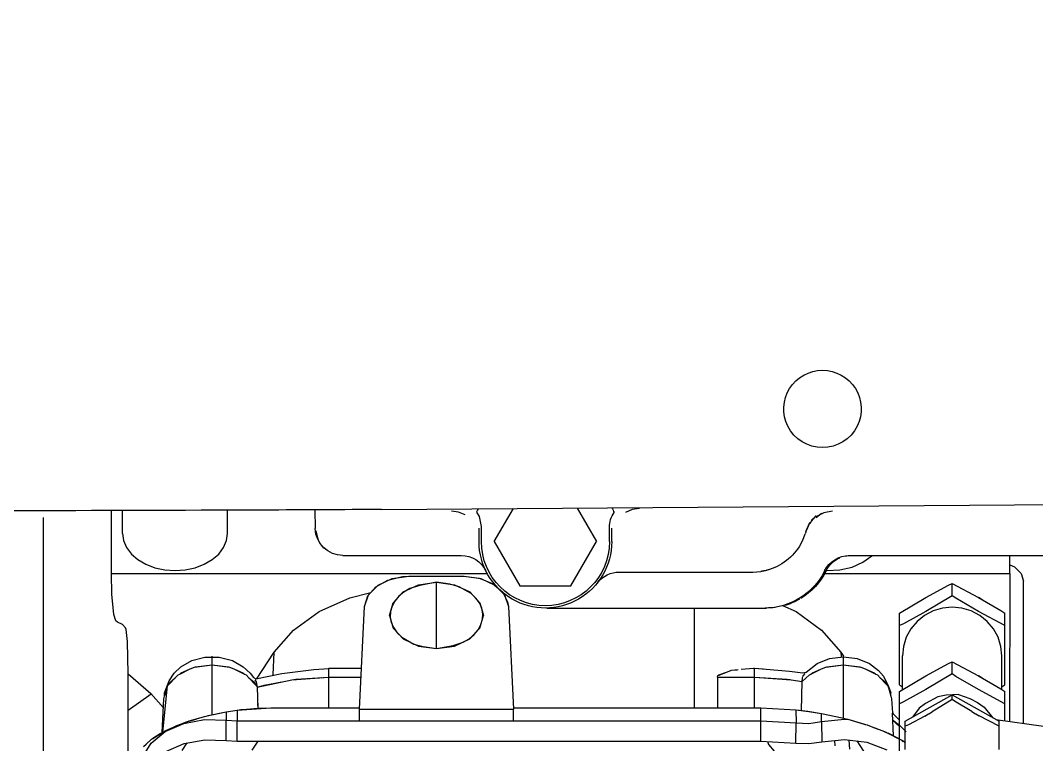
# Model space of a CAD drawing. Header units: millimetres. Extents: x 1084702 to 1166801, y 36632 to 124519.
# Drawn here: x 1102435.8 to 1102619.7, y 45219.1 to 45350.1 of the extents above; entities that cross this region are included whole.
import ezdxf

# ---------------------------------------------------------------- set-up
doc = ezdxf.new("R2010")
doc.units = ezdxf.units.MM
doc.header["$LTSCALE"] = 250
doc.layers.get('0').update_dxf_attribs({"color": 255})
doc.layers.add('%posline', color=240, linetype='Continuous')
doc.layers.add('%symbol', color=1, linetype='Continuous')
doc.styles.add('ROMANS', font='ROMANS.shx', dxfattribs={"height": 100})
doc.dimstyles.new('dott', dxfattribs={"dimscale": 100, "dimtxt": 150, "dimasz": 0.01, "dimexe": 0.5, "dimexo": 1, "dimgap": 1, "dimtad": 1, "dimdsep": 46, "dimtxsty": 'ROMANS', "dimcen": 1.5, "dimclrd": 1, "dimclre": 1, "dimclrt": 2, "dimazin": 2, "dimtfac": 1, "dimtmove": 2, "dimatfit": 3, "dimldrblk": 'DOT', "dimfxl": 1, "dimtvp": 100, "dimtolj": 1, "dimarcsym": 0})

# ---------------------------------------------------------------- blocks, each defined once
blk = doc.blocks.new('_Dot')
at = {"color": 0, "linetype": 'ByBlock', "lineweight": -2}
blk.add_line((-0.5, 0), (-1, 0), dxfattribs=at)
at = {"color": 0, "linetype": 'ByBlock', "const_width": 0.5}
blk.add_lwpolyline([(-0.25, 0, 1), (0.25, 0, 1)], format="xyb", close=True, dxfattribs=at)
blk = doc.blocks.new('GENERATOR-BORDE')
for p, q in [((-2401.39, 364.6), (-2401.39, 283.14)), ((-2386.11, 327.65), (-2386.11, 318.01)), ((-2246.52, 327.55), (-2246.52, 322.32)), ((-2383.49, 326.48), (-2381.93, 323.94)), ((-2383.49, 326.48), (-2381.93, 323.94)), ((-2379.26, 325.47), (-2375.98, 324.03)), ((-2383.32, 324.58), (-2382.81, 324.12)), ((-2382.86, 324.16), (-2381.9, 323.23)), ((-2381.93, 323.94), (-2379.37, 321.84)), ((-2381.93, 323.94), (-2379.37, 321.84)), ((-2376.3, 325.27), (-2375.41, 323.92)), ((-2375.98, 324.03), (-2372.25, 323.34)), ((-2363.67, 325.25), (-2362.59, 323.61)), ((-2363.67, 325.25), (-2362.59, 323.61)), ((-2271.63, 323.61), (-2265.3, 323.97)), ((-2270.41, 323.68), (-2270.23, 324.22)), ((-2270.23, 324.22), (-2269.25, 325.39)), ((-2265.3, 323.97), (-2262.93, 324.04)), ((-2265.3, 323.97), (-2265.27, 320.31)), ((-2265.3, 323.97), (-2265.27, 320.31)), ((-2262.93, 324.04), (-2260.6, 323.72)), ((-2260.65, 320.06), (-2260.6, 323.72)), ((-2260.65, 320.06), (-2260.6, 323.72)), ((-2260.6, 323.72), (-2256.52, 323.29)), ((-2258.31, 323.48), (-2258.27, 324.46)), ((-2258.31, 323.48), (-2258.27, 324.46)), ((-2256.52, 323.29), (-2252.46, 323.8)), ((-2255.73, 323.39), (-2255.62, 325.07)), ((-2254.26, 323.57), (-2253.06, 325.39)), ((-2254.26, 323.57), (-2253.06, 325.39)), ((-2252.46, 323.8), (-2248.84, 325.19)), ((-2246.24, 323.36), (-2245.89, 323.72)), ((-2246.24, 323.36), (-2245.89, 323.72)), ((-2245.9, 323.57), (-2245.44, 323.94)), ((-2245.52, 325.13), (-2245.52, 320.89)), ((-2228.52, 325.13), (-2228.52, 320.89)), ((-2381.9, 323.23), (-2381.69, 323.1)), ((-2381.71, 323.12), (-2381.63, 323.04)), ((-2381.66, 323.09), (-2379.87, 322.01)), ((-2381.63, 323.04), (-2380.28, 322.2)), ((-2380.28, 322.2), (-2379.78, 321.96)), ((-2379.92, 322.03), (-2379.62, 315.95)), ((-2379.84, 321.99), (-2379.37, 321.71)), ((-2379.83, 321.98), (-2378.95, 313.59)), ((-2379.37, 321.84), (-2376.05, 320.38)), ((-2379.37, 321.84), (-2376.05, 320.38)), ((-2372.25, 323.34), (-2368.39, 323.47)), ((-2368.39, 323.47), (-2366.4, 323.61)), ((-2368.39, 323.47), (-2368.36, 319.81)), ((-2368.39, 323.47), (-2368.36, 319.81)), ((-2366.4, 323.61), (-2366.4, 319.95)), ((-2366.4, 323.61), (-2271.63, 323.61)), ((-2366.4, 323.61), (-2366.4, 319.95)), ((-2271.63, 323.61), (-2271.63, 319.95)), ((-2271.63, 323.61), (-2271.63, 319.95)), ((-2251, 321.21), (-2248.94, 322)), ((-2249.54, 321.75), (-2249.06, 321.96)), ((-2248.94, 322), (-2248.75, 322.08)), ((-2248.75, 322.08), (-2248.65, 322.14)), ((-2248.68, 322.12), (-2248.43, 322.23)), ((-2248.63, 322.14), (-2246.52, 323.22)), ((-2248.43, 322.23), (-2246.24, 323.36)), ((-2247.87, 318.55), (-2247.67, 322.62)), ((-2246.62, 320.65), (-2245.37, 321.91)), ((-2246.52, 322.32), (-2246.52, 316.82)), ((-2246.24, 323.36), (-2245.9, 323.57)), ((-2379.37, 321.71), (-2378.17, 321.19)), ((-2378.28, 321.25), (-2377.29, 320.78)), ((-2378.12, 321.17), (-2376.6, 320.52)), ((-2377.29, 320.78), (-2376.44, 320.46)), ((-2376.56, 320.51), (-2376.05, 320.29)), ((-2376.05, 320.38), (-2372.27, 319.68)), ((-2376.05, 320.38), (-2372.27, 319.68)), ((-2376.05, 320.29), (-2375.54, 320.13)), ((-2375.69, 320.19), (-2375.05, 319.95)), ((-2375.49, 320.12), (-2373.82, 319.6)), ((-2375.05, 319.95), (-2373.36, 319.47)), ((-2368.36, 319.81), (-2366.4, 319.95)), ((-2368.36, 319.81), (-2366.4, 319.95)), ((-2366.4, 317.98), (-2366.4, 319.95)), ((-2366.4, 317.98), (-2366.4, 319.95)), ((-2366.4, 319.95), (-2344.22, 319.95)), ((-2366.4, 319.95), (-2344.22, 319.95)), ((-2344.22, 319.95), (-2316.39, 319.95)), ((-2344.22, 319.95), (-2316.39, 319.95)), ((-2344.22, 319.95), (-2344.22, 317.83)), ((-2344.22, 319.95), (-2344.22, 317.83)), ((-2316.39, 319.95), (-2271.63, 319.95)), ((-2316.39, 319.95), (-2316.39, 317.83)), ((-2316.39, 319.95), (-2271.63, 319.95)), ((-2316.39, 319.95), (-2316.39, 317.83)), ((-2271.63, 319.95), (-2265.27, 320.31)), ((-2271.63, 319.95), (-2265.27, 320.31)), ((-2271.63, 319.95), (-2271.63, 317.56)), ((-2271.63, 319.95), (-2271.63, 317.56)), ((-2265.29, 317.92), (-2265.27, 320.31)), ((-2265.29, 317.92), (-2265.27, 320.31)), ((-2265.27, 320.31), (-2262.94, 320.38)), ((-2265.27, 320.31), (-2262.94, 320.38)), ((-2262.94, 320.38), (-2260.65, 320.06)), ((-2262.94, 320.38), (-2260.65, 320.06)), ((-2260.65, 320.06), (-2260.63, 318.62)), ((-2260.65, 320.06), (-2260.63, 318.62)), ((-2260.65, 320.06), (-2256.52, 319.63)), ((-2260.65, 320.06), (-2256.52, 319.63)), ((-2255.9, 319.65), (-2252.76, 320.57)), ((-2255.9, 319.65), (-2252.87, 320.53)), ((-2252.87, 320.53), (-2252.66, 320.61)), ((-2252.73, 320.58), (-2252.41, 320.67)), ((-2252.41, 320.67), (-2251.06, 321.19)), ((-2251.24, 321.12), (-2249.54, 321.75)), ((-2247.81, 319.8), (-2246.52, 320.92)), ((-2247.81, 319.74), (-2246.52, 320.72)), ((-2245.52, 320.89), (-2245.52, 320.01)), ((-2245.52, 320.01), (-2237.02, 315.21)), ((-2237.02, 315.21), (-2228.52, 320.01)), ((-2229.15, 319.66), (-2220.48, 320.91)), ((-2228.52, 320.89), (-2228.52, 320.01)), ((-2224.11, 320.39), (-2224.11, 294.68)), ((-2373.74, 319.58), (-2372.26, 319.12)), ((-2372.27, 319.68), (-2368.36, 319.81)), ((-2372.27, 319.68), (-2368.36, 319.81)), ((-2372.26, 319.12), (-2371.81, 319.02)), ((-2371.93, 319.06), (-2371.6, 318.97)), ((-2371.78, 319.02), (-2368.37, 318.29)), ((-2371.6, 318.97), (-2368.37, 318.29)), ((-2370.92, 318.82), (-2370.92, 309.79)), ((-2370.92, 318.82), (-2370.92, 309.79)), ((-2368.37, 318.29), (-2368.36, 319.81)), ((-2368.37, 318.29), (-2368.36, 319.81)), ((-2368.37, 318.29), (-2366.4, 317.98)), ((-2368.37, 318.29), (-2366.4, 317.98)), ((-2265.29, 317.92), (-2262.93, 318.25)), ((-2264.7, 317.99), (-2263.15, 318.2)), ((-2263.15, 318.2), (-2260.63, 318.62)), ((-2262.93, 318.25), (-2260.63, 318.62)), ((-2260.63, 318.62), (-2256.92, 319.4)), ((-2260.63, 318.62), (-2256.92, 319.39)), ((-2256.92, 319.39), (-2256.63, 319.47)), ((-2256.86, 319.41), (-2256.52, 319.48)), ((-2256.7, 319.44), (-2256.7, 309.79)), ((-2256.7, 319.44), (-2256.7, 309.79)), ((-2256.52, 319.48), (-2255.9, 319.65)), ((-2256.52, 319.63), (-2255.9, 319.65)), ((-2256.52, 319.63), (-2255.9, 319.65)), ((-2255.91, 319.65), (-2255.9, 319.65)), ((-2241.98, 319.05), (-2241.31, 318.67)), ((-2241.31, 318.67), (-2241.23, 318.63)), ((-2241.23, 318.63), (-2240.63, 318.29)), ((-2233.48, 318.25), (-2232.81, 318.63)), ((-2232.81, 318.63), (-2232.74, 318.67)), ((-2232.74, 318.67), (-2232.13, 319.01)), ((-2227.52, 319.89), (-2227.52, 316.82)), ((-2386.11, 318.01), (-2381.93, 315.06)), ((-2386.11, 318.01), (-2386.11, 311.4)), ((-2381.98, 315), (-2379.7, 317.6)), ((-2366.4, 317.98), (-2360.28, 317.56)), ((-2366.4, 317.98), (-2365.68, 317.89)), ((-2365.68, 317.89), (-2364.62, 317.83)), ((-2365.68, 317.89), (-2360.28, 317.56)), ((-2365.14, 317.9), (-2364.62, 317.83)), ((-2364.68, 317.83), (-2364.54, 317.81)), ((-2364.62, 317.83), (-2362.67, 317.65)), ((-2364.54, 317.81), (-2362.69, 317.65)), ((-2362.75, 313.81), (-2362.64, 317.65)), ((-2362.69, 317.65), (-2362.64, 317.65)), ((-2362.67, 316.79), (-2362.64, 317.65)), ((-2362.67, 317.65), (-2362.64, 317.65)), ((-2362.64, 317.65), (-2360.29, 317.56)), ((-2362.64, 317.65), (-2360.29, 317.56)), ((-2360.29, 317.56), (-2360.28, 317.56)), ((-2360.29, 317.56), (-2360.28, 317.56)), ((-2360.28, 317.56), (-2344.21, 317.56)), ((-2360.28, 317.56), (-2344.21, 317.56)), ((-2349.81, 317.56), (-2349.81, 312.01)), ((-2349.81, 317.56), (-2349.81, 312.01)), ((-2344.22, 317.83), (-2316.39, 317.83)), ((-2344.22, 317.83), (-2343.31, 299.24)), ((-2344.22, 317.83), (-2316.39, 317.83)), ((-2317.31, 299.24), (-2316.39, 317.83)), ((-2317.31, 299.24), (-2316.39, 317.83)), ((-2316.41, 317.56), (-2271.63, 317.56)), ((-2316.41, 317.56), (-2271.63, 317.56)), ((-2283.66, 317.56), (-2283.66, 299.52)), ((-2283.66, 317.56), (-2283.66, 299.52)), ((-2279.49, 312.01), (-2279.47, 317.56)), ((-2279.49, 312.01), (-2279.47, 317.56)), ((-2272.81, 317.56), (-2272.81, 312.01)), ((-2272.81, 317.56), (-2272.81, 312.01)), ((-2271.63, 317.56), (-2265.29, 317.92)), ((-2271.63, 317.56), (-2265.29, 317.92)), ((-2265.29, 317.92), (-2264.7, 317.99)), ((-2264.3, 318.04), (-2264.18, 312.79)), ((-2246.52, 316.82), (-2246.52, 314.59)), ((-2227.52, 316.82), (-2227.52, 314.59)), ((-2386.11, 311.4), (-2381.98, 315)), ((-2379.62, 315.95), (-2379.49, 315.48)), ((-2379.49, 315.48), (-2379.49, 314.88)), ((-2379.49, 315.48), (-2379.11, 314.16)), ((-2379.49, 314.88), (-2379.11, 314.16)), ((-2248.5, 314.16), (-2248.13, 315.48)), ((-2248.5, 314.16), (-2248.13, 314.88)), ((-2248.13, 315.48), (-2248, 315.95)), ((-2248.13, 315.48), (-2248.13, 314.88)), ((-2237.02, 316.09), (-2237.02, 315.21)), ((-2379.11, 314.16), (-2378.95, 313.59)), ((-2378.95, 313.59), (-2378.67, 313.29)), ((-2378.67, 313.29), (-2378.45, 312.87)), ((-2378.67, 313.29), (-2377.57, 312.13)), ((-2378.45, 312.87), (-2377.57, 312.13)), ((-2364.26, 312.13), (-2362.96, 313.51)), ((-2364.26, 312.13), (-2363.38, 312.87)), ((-2363.75, 312.67), (-2363.67, 312.63)), ((-2363.73, 312.69), (-2363.64, 312.65)), ((-2363.38, 312.87), (-2362.96, 313.51)), ((-2363.2, 312.48), (-2362.95, 312.87)), ((-2362.96, 312.86), (-2362.75, 313.81)), ((-2362.96, 313.51), (-2362.88, 313.59)), ((-2362.96, 312.86), (-2362.96, 312.86)), ((-2362.88, 313.59), (-2362.75, 313.81)), ((-2362.75, 313.81), (-2356.48, 312.48)), ((-2362.75, 313.81), (-2361.5, 313.47)), ((-2361.5, 313.47), (-2358.27, 312.86)), ((-2266.14, 312.48), (-2264.18, 312.79)), ((-2264.18, 312.79), (-2262.86, 311.6)), ((-2264.18, 312.79), (-2264.11, 312.15)), ((-2250.04, 312.13), (-2248.95, 313.29)), ((-2250.04, 312.13), (-2249.17, 312.87)), ((-2249.17, 312.87), (-2248.95, 313.29)), ((-2248.95, 313.29), (-2248.66, 313.59)), ((-2248.66, 313.59), (-2248.5, 314.16)), ((-2246.52, 313.41), (-2246.52, 308.18)), ((-2245.99, 314.25), (-2245.99, 308.18)), ((-2228.05, 314.25), (-2228.05, 308.18)), ((-2227.52, 313.41), (-2227.52, 308.18)), ((-2377.57, 312.13), (-2377.07, 311.6)), ((-2377.07, 311.6), (-2376.77, 311.46)), ((-2376.77, 311.46), (-2376.51, 311.23)), ((-2376.77, 311.46), (-2374.98, 310.61)), ((-2376.51, 311.23), (-2374.98, 310.61)), ((-2366.85, 310.61), (-2365.06, 311.46)), ((-2366.85, 310.61), (-2365.32, 311.23)), ((-2365.32, 311.23), (-2365.06, 311.46)), ((-2365.06, 311.46), (-2364.76, 311.6)), ((-2364.76, 311.6), (-2364.26, 312.13)), ((-2362.89, 312.39), (-2359.65, 307.49)), ((-2359.84, 311.63), (-2359.65, 307.49)), ((-2359.84, 311.63), (-2359.65, 307.49)), ((-2356.48, 312.48), (-2349.81, 312.01)), ((-2356.13, 312.45), (-2355.75, 312.38)), ((-2355.75, 312.38), (-2349.81, 312.01)), ((-2351.1, 312.1), (-2351.08, 312.09)), ((-2351.1, 312.1), (-2351.08, 312.09)), ((-2349.81, 312.01), (-2343.94, 312.01)), ((-2349.81, 312.01), (-2349.81, 310.46)), ((-2349.81, 312.01), (-2343.94, 312.01)), ((-2349.81, 312.01), (-2349.81, 310.8)), ((-2349.81, 310.8), (-2349.81, 310.4)), ((-2279.49, 312.01), (-2272.81, 312.01)), ((-2279.49, 312.01), (-2272.81, 312.01)), ((-2279.49, 312.01), (-2279.4, 311.75)), ((-2279.4, 311.75), (-2279.37, 311.74)), ((-2279.33, 311.73), (-2279.26, 311.6)), ((-2279.33, 311.72), (-2277.08, 310.8)), ((-2279.26, 311.6), (-2277.68, 311.04)), ((-2277.08, 310.8), (-2277, 310.79)), ((-2276.95, 310.79), (-2276.92, 310.78)), ((-2276.94, 310.78), (-2275.89, 310.68)), ((-2276.92, 310.78), (-2275.72, 310.67)), ((-2272.81, 312.01), (-2266.14, 312.48)), ((-2272.81, 312.01), (-2266.87, 312.38)), ((-2272.81, 312.01), (-2272.81, 310.8)), ((-2272.81, 312.01), (-2272.81, 310.98)), ((-2272.81, 310.98), (-2272.81, 310.46)), ((-2272.81, 310.8), (-2272.81, 310.4)), ((-2271.98, 312.06), (-2271.98, 312.07)), ((-2271.98, 312.06), (-2271.98, 312.07)), ((-2271.69, 312.08), (-2271.69, 312.09)), ((-2271.69, 312.08), (-2271.69, 312.09)), ((-2266.87, 312.38), (-2266.33, 312.46)), ((-2264.11, 312.15), (-2264.04, 311.89)), ((-2264.01, 311.8), (-2263.94, 311.72)), ((-2263.94, 311.72), (-2263.63, 311.38)), ((-2262.86, 311.6), (-2262.57, 311.46)), ((-2262.57, 311.46), (-2260.77, 310.61)), ((-2262.57, 311.46), (-2262.3, 311.23)), ((-2262.3, 311.23), (-2260.77, 310.61)), ((-2252.64, 310.61), (-2250.84, 311.46)), ((-2252.64, 310.61), (-2251.11, 311.23)), ((-2251.11, 311.23), (-2250.84, 311.46)), ((-2250.84, 311.46), (-2250.55, 311.6)), ((-2250.55, 311.6), (-2250.04, 312.13)), ((-2237.02, 311.45), (-2237.02, 309.23)), ((-2374.98, 310.61), (-2374.25, 310.26)), ((-2374.25, 310.26), (-2374.07, 310.24)), ((-2374.07, 310.24), (-2373.89, 310.16)), ((-2374.07, 310.24), (-2370.92, 309.79)), ((-2373.89, 310.16), (-2370.92, 309.79)), ((-2370.92, 309.79), (-2367.76, 310.24)), ((-2370.92, 309.79), (-2367.94, 310.16)), ((-2370.92, 309.79), (-2370.92, 308.76)), ((-2370.92, 309.79), (-2370.92, 308.76)), ((-2367.94, 310.16), (-2367.76, 310.24)), ((-2367.76, 310.24), (-2367.58, 310.26)), ((-2367.58, 310.26), (-2366.85, 310.61)), ((-2349.81, 310.4), (-2343.86, 310.4)), ((-2275.18, 310.61), (-2272.97, 310.4)), ((-2272.97, 310.4), (-2272.81, 310.4)), ((-2272.81, 310.4), (-2271.19, 310.52)), ((-2272.81, 310.46), (-2272.81, 310.4)), ((-2260.77, 310.61), (-2260.03, 310.26)), ((-2260.03, 310.26), (-2259.86, 310.24)), ((-2259.86, 310.24), (-2256.7, 309.79)), ((-2259.86, 310.24), (-2259.68, 310.16)), ((-2259.68, 310.16), (-2256.7, 309.79)), ((-2256.7, 309.79), (-2253.55, 310.24)), ((-2256.7, 309.79), (-2253.73, 310.16)), ((-2256.7, 309.79), (-2256.7, 308.76)), ((-2256.7, 309.79), (-2256.7, 308.76)), ((-2253.73, 310.16), (-2253.55, 310.24)), ((-2253.55, 310.24), (-2253.37, 310.26)), ((-2253.37, 310.26), (-2252.64, 310.61)), ((-2370.92, 308.76), (-2370.92, 308.24)), ((-2370.92, 308.76), (-2370.92, 308.24)), ((-2359.65, 307.49), (-2356.19, 303.51)), ((-2260.63, 303.51), (-2257.17, 307.49)), ((-2257.17, 307.49), (-2257.13, 308.29)), ((-2257.17, 307.49), (-2257.13, 308.29)), ((-2257.17, 307.49), (-2256.67, 308.24)), ((-2256.7, 308.76), (-2256.7, 308.24)), ((-2256.7, 308.76), (-2256.7, 308.24)), ((-2246.52, 308.18), (-2246.52, 302.68)), ((-2227.52, 308.18), (-2227.52, 302.68)), ((-2336.32, 305.11), (-2333.56, 306.41)), ((-2333.56, 306.41), (-2330.31, 306.87)), ((-2330.31, 306.87), (-2327.06, 306.41)), ((-2330.31, 306.87), (-2330.31, 294.85)), ((-2330.31, 306.87), (-2330.31, 294.85)), ((-2327.06, 306.41), (-2324.3, 305.11)), ((-2356.19, 303.51), (-2351.55, 300.17)), ((-2338.16, 303.16), (-2336.32, 305.11)), ((-2324.3, 305.11), (-2322.46, 303.16)), ((-2265.27, 300.17), (-2260.63, 303.51)), ((-2338.81, 300.86), (-2338.16, 303.16)), ((-2322.46, 303.16), (-2321.81, 300.86)), ((-2246.52, 302.68), (-2246.52, 300.45)), ((-2227.52, 302.68), (-2227.52, 300.45)), ((-2351.55, 300.17), (-2345.97, 297.66)), ((-2338.81, 300.86), (-2338.16, 298.56)), ((-2322.46, 298.56), (-2321.81, 300.86)), ((-2267.7, 299.08), (-2265.27, 300.17)), ((-2343.31, 299.24), (-2342.73, 297.33)), ((-2343.31, 299.24), (-2342.62, 297.14)), ((-2338.16, 298.56), (-2336.32, 296.61)), ((-2324.3, 296.61), (-2322.46, 298.56)), ((-2318.39, 296.59), (-2317.44, 298.43)), ((-2318, 297.14), (-2317.31, 299.24)), ((-2317.44, 298.43), (-2317.31, 299.24)), ((-2310.35, 299.52), (-2270.86, 299.52)), ((-2270.86, 299.52), (-2270.61, 299.52)), ((-2345.97, 297.66), (-2342.2, 296.72)), ((-2342.73, 297.33), (-2341.27, 295.67)), ((-2342.62, 297.14), (-2340.87, 295.37)), ((-2336.32, 296.61), (-2333.56, 295.3)), ((-2335.31, 296.13), (-2335.31, 296.1)), ((-2335.31, 296.13), (-2335.31, 296.1)), ((-2327.06, 295.3), (-2324.3, 296.61)), ((-2325.31, 296.13), (-2325.31, 296.04)), ((-2325.31, 296.13), (-2325.31, 296.04)), ((-2320.18, 295.1), (-2318.39, 296.59)), ((-2319.75, 295.37), (-2318, 297.14)), ((-2237.02, 297.32), (-2237.02, 295.09)), ((-2341.27, 295.67), (-2339.1, 294.46)), ((-2340.87, 295.37), (-2338.31, 294.2)), ((-2339.1, 294.46), (-2336.47, 293.85)), ((-2338.31, 294.2), (-2335.31, 293.79)), ((-2333.56, 295.3), (-2330.31, 294.85)), ((-2330.31, 294.85), (-2327.06, 295.3)), ((-2325.31, 293.79), (-2322.31, 294.2)), ((-2322.57, 294.13), (-2320.18, 295.1)), ((-2322.31, 294.2), (-2319.75, 295.37)), ((-2319.85, 287.52), (-2315.23, 295.52)), ((-2319.55, 295.57), (-2319.44, 295.57)), ((-2315.23, 295.52), (-2305.99, 295.52)), ((-2305.99, 295.52), (-2301.37, 287.52)), ((-2224.53, 293.25), (-2224.11, 294.68)), ((-2389.11, 293.27), (-2321.1, 293.27)), ((-2389.11, 293.27), (-2389.11, 281.9)), ((-2336.47, 293.85), (-2335.31, 293.79)), ((-2335.31, 293.79), (-2325.31, 293.79)), ((-2335.31, 293.79), (-2325.31, 293.79)), ((-2325.31, 293.79), (-2322.57, 294.13)), ((-2297.24, 293.02), (-2273.11, 293.02)), ((-2273.11, 293.02), (-2271.61, 292.91)), ((-2271.61, 292.91), (-2270.53, 292.66)), ((-2260.12, 293.27), (-2260.11, 293.27)), ((-2260.11, 293.27), (-2226.61, 293.27)), ((-2226.61, 293.27), (-2226.61, 290.02)), ((-2225.73, 292.07), (-2224.53, 293.25)), ((-2226.61, 291.7), (-2225.73, 292.07)), ((-2350.66, 288.66), (-2350.17, 289.01)), ((-2349.18, 289.61), (-2349.13, 289.63)), ((-2349.13, 289.63), (-2349.12, 289.63)), ((-2347.24, 290.02), (-2325.86, 290.02)), ((-2255.61, 290.02), (-2205.86, 290.02)), ((-2352.15, 285.54), (-2351.8, 287.04)), ((-2351.8, 287.04), (-2351.73, 287.15)), ((-2351.42, 287.72), (-2351.27, 287.98)), ((-2322.61, 287.52), (-2322.61, 285.1)), ((-2322.19, 287.52), (-2322.19, 284.77)), ((-2319.85, 287.52), (-2316.38, 281.53)), ((-2304.88, 281.44), (-2301.37, 287.52)), ((-2299.03, 287.52), (-2299.03, 284.93)), ((-2298.61, 287.52), (-2298.61, 285.1)), ((-2264.47, 288.01), (-2264.06, 287.28)), ((-2264.06, 287.28), (-2263.6, 286.11)), ((-2387.11, 286.02), (-2387.11, 281.89)), ((-2368.11, 286.02), (-2368.11, 281.83)), ((-2352.32, 281.77), (-2352.24, 285.16)), ((-2263.47, 285.69), (-2262.77, 284.06)), ((-2262.72, 284.26), (-2262.46, 283.79)), ((-2262.46, 283.79), (-2262.39, 283.66)), ((-2262.46, 283.79), (-2261.65, 282.86)), ((-2340.27, 281.7), (-2167.36, 280.44)), ((-2261.61, 283.14), (-2260.69, 282.34))]:
    blk.add_line(p, q)
for points in [[(-2241.98, 319.05), (-2244.9, 320.63), (-2245.52, 320.89)], [(-2228.52, 320.89), (-2232.13, 319.01)], [(-2226.61, 293.27), (-2226.65, 320.02)], [(-2248, 315.95), (-2247.79, 318.45), (-2247.71, 318.67), (-2246.52, 319.83)], [(-2235.89, 315.16), (-2238.1, 315.29), (-2239.63, 315.61), (-2241.85, 316.76), (-2243, 317.65), (-2244.19, 319.26)], [(-2237.02, 316.09), (-2240.63, 318.29)], [(-2233.48, 318.25), (-2236.62, 316.38), (-2237.02, 316.09)], [(-2235.89, 315.16), (-2233.81, 315.88), (-2232.42, 316.6), (-2231.25, 317.45), (-2229.75, 319.32)], [(-2241.77, 314.27), (-2245.83, 316.5), (-2246.52, 316.82)], [(-2227.52, 316.82), (-2232.27, 314.27)], [(-2379.49, 314.88), (-2378.65, 312.68), (-2377.78, 311.3), (-2376.56, 310.18), (-2374.6, 309.02), (-2372.2, 308.4), (-2369.64, 308.4), (-2367.23, 309.02), (-2365.27, 310.18), (-2364.05, 311.3), (-2363.44, 312.1), (-2363, 312.3), (-2358.31, 311.34), (-2352.49, 310.64), (-2349.81, 310.46)], [(-2272.81, 310.4), (-2266.47, 310.94), (-2264.01, 311.25), (-2263.41, 311.13), (-2261.44, 309.54), (-2259.22, 308.63), (-2256.7, 308.32), (-2254.18, 308.63), (-2251.96, 309.54), (-2250.33, 310.81), (-2249.43, 311.85), (-2248.51, 313.71), (-2248.13, 314.88)], [(-2246.52, 314.59), (-2241.77, 311.78)], [(-2232.27, 311.78), (-2228.21, 314.14), (-2227.52, 314.59)], [(-2246.52, 313.41), (-2246, 313.76)], [(-2237.02, 311.45), (-2241.77, 314.27)], [(-2232.27, 314.27), (-2236.33, 311.91), (-2237.02, 311.45)], [(-2228.04, 313.76), (-2227.52, 313.41)], [(-2386.11, 311.4), (-2386.22, 305.57), (-2386.44, 303.42), (-2386.55, 303.13), (-2387.14, 302.49), (-2388.05, 302.07), (-2388.3, 301.86), (-2388.69, 300.69), (-2389.04, 297), (-2389.11, 293.27)], [(-2241.77, 311.77), (-2237.71, 309.55), (-2237.02, 309.23)], [(-2237.02, 309.23), (-2232.27, 311.77)], [(-2231.43, 312.31), (-2232.27, 311.78)], [(-2237.02, 299.38), (-2238.78, 299.54), (-2240.46, 300.05), (-2242.02, 300.86), (-2243.38, 301.95), (-2244.5, 303.29), (-2245.34, 304.81), (-2245.85, 306.46), (-2246.02, 308.18)], [(-2228.02, 308.18), (-2228.19, 306.46), (-2228.71, 304.81), (-2229.54, 303.29), (-2230.66, 301.95), (-2232.02, 300.86), (-2233.58, 300.05), (-2235.26, 299.54), (-2237.02, 299.38)], [(-2330.31, 294.85), (-2333.34, 295.43), (-2335.12, 296.01), (-2336.21, 296.65), (-2337.12, 297.4), (-2337.84, 298.26), (-2338.35, 299.19), (-2338.63, 300.17), (-2338.68, 301.16), (-2338.49, 302.15), (-2338.06, 303.1), (-2337.42, 303.99), (-2336.58, 304.79), (-2334.39, 306.03), (-2332.75, 306.49), (-2330.31, 306.87)], [(-2330.31, 306.87), (-2327.28, 306.29), (-2325.49, 305.71), (-2324.41, 305.07), (-2323.5, 304.31), (-2322.77, 303.45), (-2322.27, 302.52), (-2321.98, 301.55), (-2321.94, 300.55), (-2322.13, 299.56), (-2322.55, 298.61), (-2323.2, 297.72), (-2324.04, 296.92), (-2326.23, 295.68), (-2327.87, 295.23), (-2330.31, 294.85)], [(-2241.77, 300.13), (-2245.83, 302.36), (-2246.52, 302.68)], [(-2227.52, 302.68), (-2232.27, 300.13)], [(-2246.52, 300.45), (-2241.77, 297.64)], [(-2237.02, 297.32), (-2241.77, 300.13)], [(-2232.27, 300.13), (-2236.33, 297.77), (-2237.02, 297.32)], [(-2232.27, 297.64), (-2228.21, 300), (-2227.52, 300.45)], [(-2231.43, 298.17), (-2232.27, 297.64)], [(-2241.77, 297.64), (-2237.71, 295.41), (-2237.02, 295.09)], [(-2237.02, 295.09), (-2232.27, 297.64)], [(-2387.11, 286.02), (-2386.93, 287.34), (-2386.39, 288.6), (-2385.51, 289.76), (-2384.33, 290.77), (-2382.89, 291.61), (-2381.24, 292.23), (-2379.46, 292.61), (-2377.61, 292.74), (-2375.76, 292.61), (-2373.97, 292.23), (-2372.33, 291.61), (-2370.89, 290.77), (-2369.71, 289.76), (-2368.83, 288.6), (-2368.29, 287.34), (-2368.11, 286.02)], [(-2259.69, 292.73), (-2257.37, 292.63), (-2255.14, 292.13), (-2253.16, 291.26), (-2251.54, 290.08)], [(-2262.77, 284.06), (-2263.43, 285.55)], [(-2322.19, 284.77), (-2322.55, 282.96), (-2323, 282.16)], [(-2261.65, 282.86), (-2262.44, 283.62)], [(-2325.11, 282.69), (-2326.31, 282.19), (-2327.61, 282.02)], [(-2293.61, 281.55), (-2294.9, 281.72), (-2296.11, 282.22)], [(-2258.65, 282.02), (-2260.25, 282.28), (-2261.68, 283.04)]]:
    blk.add_lwpolyline(points)
for centre, radius, start, end in [((-2310.61, 287.52), 12, 359.9996, 180.0004), ((-2310.61, 287.52), 11.58, 0.0085, 179.9915), ((-2310.61, 287.52), 12, 89.892, 89.9371), ((-2270.86, 287.52), 12, 26.1791, 89.9999), ((-2270.61, 287.52), 12, 82.6042, 90), ((-2270.61, 287.52), 12, 60.3031, 74.5652), ((-2270.61, 287.52), 12, 26.179, 58.8474), ((-2297.24, 298.02), 5, 218.1445, 270), ((-2325.86, 295.02), 5, 270.0026, 333.8196), ((-2325.86, 295.02), 5, 269.9997, 333.8214), ((-2310.61, 287.52), 12, 150.9087, 153.8203), ((-2273.11, 283.02), 10, 77.1196, 81.3964), ((-2273.11, 283.02), 10.01, 72.3038, 77.1051), ((-2273.11, 283.02), 10, 29.9959, 74.9956), ((-2255.61, 295.03), 5, 206.1825, 269.9976), ((-2255.35, 295.02), 5, 206.179, 246.1705), ((-2347.24, 285.02), 5, 90.0007, 178.4481), ((-2255.35, 295.02), 5, 258.8744, 269.9998), ((-2347.24, 285.03), 5, 133.2499, 143.7801), ((-2273.11, 283.02), 10, 14.6325, 18.0005), ((-2294.41, 284.93), 4.62, 180.0577, 215.3317), ((-2553.47, -56750.37), 57032.51, 89.80714, 89.989734), ((-2379.87, -5226.52), 5508.36, 89.5881, 89.80885), ((-2310.61, 287.52), 13.5, 203.4299, 206.1634), ((-2310.61, 287.52), 13.5, 333.0045, 337.0559), ((-2260.48, 263.52), 7, 89.9996, 153.5977), ((-2260.48, 263.52), 7, 26.354, 90.0004), ((-2260.48, 263.52), 7, 153.597, 270), ((-2260.48, 263.52), 7, 270, 26.3546)]:
    blk.add_arc(centre, radius, start, end)
blk = doc.blocks.new('BL_1-deck_B4_2')
at = {"xscale": -1, "rotation": 180}
blk.add_blockref('GENERATOR-BORDE', (87078.4, 13794.84), dxfattribs=at)

msp = doc.modelspace()

# ---------------------------------------------------------------- hatches: boundary and pattern name
at = {"layer": '%symbol', "true_color": 0x939598}
h = msp.add_hatch(dxfattribs=at)
h.set_pattern_fill('ANSI31', color=252, scale=100)
h.paths.add_polyline_path([(1097892.6, 52632.31), (1097892.6, 43032.31), (1109392.6, 43032.31), (1109392.6, 52632.31)])

# ---------------------------------------------------------------- block references
msp.add_blockref('BL_1-deck_B4_2', (1017763.01, 31748.48))

# ---------------------------------------------------------------- leaders
at = {"layer": '%posline', "linetype": 'ByBlock'}
msp.add_leader([(1106280.81, 47363.31), (1101490.53, 42238.05)], dimstyle='dott', override={"dimasz": 2, "dimgap": 1, "dimtad": 0, "dimclrd": 256}, dxfattribs=at)

doc.saveas('drawing.dxf')
